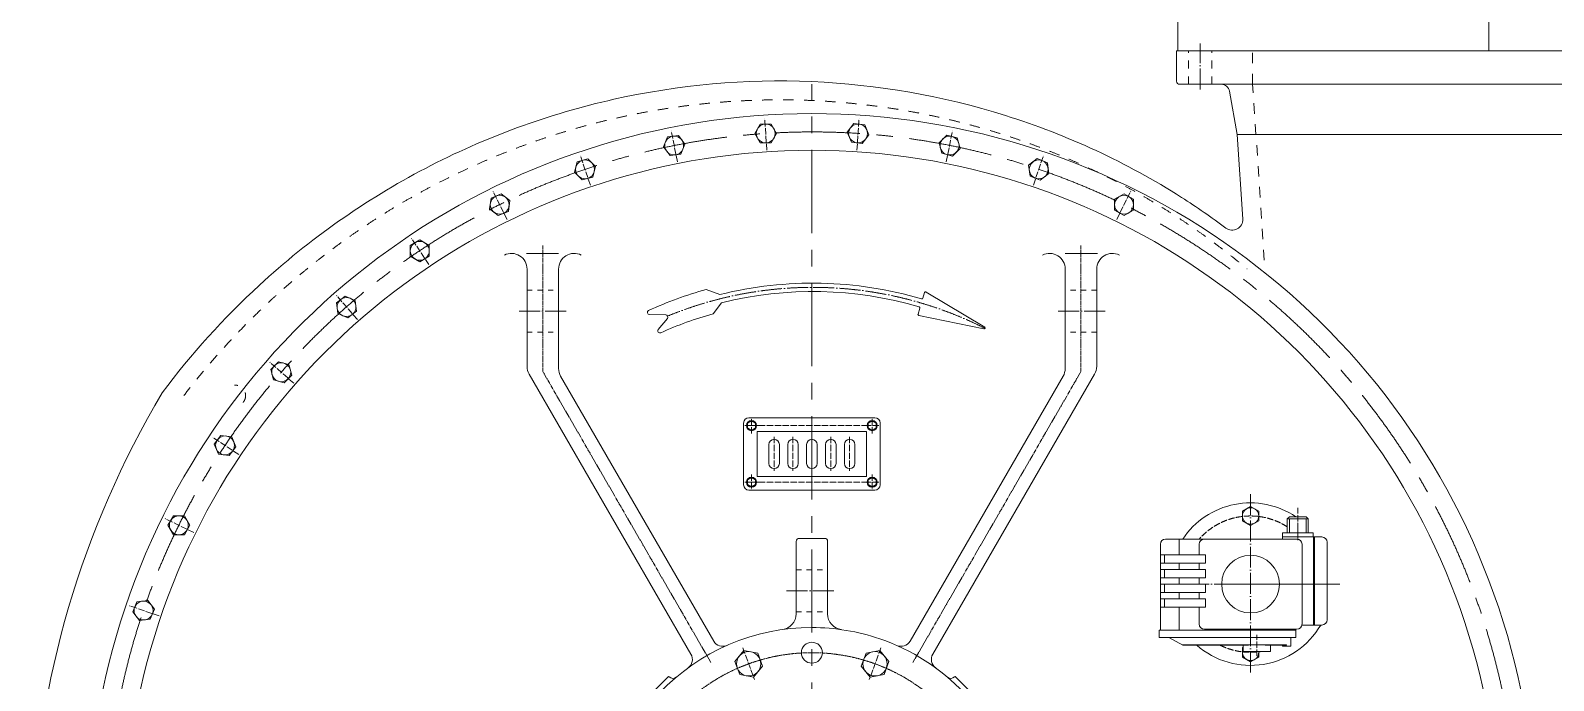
# Model space of a CAD drawing. Header units: millimetres. Extents: x 907 to 806139, y 2004 to 615514.
# Drawn here: x 155720 to 199955, y 468289 to 487184 of the extents above; entities that cross this region are included whole.
import ezdxf

# ---------------------------------------------------------------- set-up
doc = ezdxf.new("R2010")
doc.units = ezdxf.units.MM
doc.header["$LTSCALE"] = 25.4
for name, pattern in [('ACAD_ISO04W100', [30, 24, -3, 0, -3]), ('CENTER', [50.8, 31.75, -6.35, 6.35, -6.35]), ('CHAIN', [0.7087, 0.4724, -0.0591, 0.1181, -0.0591]), ('EB_DASH', [6, 3, -3]), ('EB_DASHDOT', [39, 30, -3, 3, -3])]:
    doc.linetypes.add(name, pattern=pattern)
doc.layers.add('CAXA1', color=5, linetype='CENTER', lineweight=5)

msp = doc.modelspace()

# ---------------------------------------------------------------- linework, layer by layer
at = {"color": 7, "lineweight": 5}
for p, q in [((189041.76, 486594.92), (189041.76, 487566.5)), ((189006.63, 486594.92), (207142.23, 486594.92)), ((189006.63, 485711), (189006.63, 486594.92)), ((189041.76, 486594.92), (207107.1, 486594.92)), ((189098.07, 485619.56), (207050.79, 485619.56)), ((190764.58, 484156.52), (190542.14, 485418.06)), ((176915.83, 484463.15), (176757.45, 484188.83)), ((176915.83, 484463.15), (177232.59, 484463.15)), ((177390.97, 484188.83), (177232.59, 484463.15)), ((179634.24, 484481.48), (179441.41, 484230.18)), ((179634.24, 484481.48), (179948.28, 484440.13)), ((180069.5, 484147.49), (179948.28, 484440.13)), ((174223.08, 484090.16), (174101.86, 483797.51)), ((174223.08, 484090.16), (174537.13, 484131.5)), ((174729.96, 483880.2), (174537.13, 484131.5)), ((176757.45, 484188.83), (176915.83, 483914.51)), ((177232.59, 483914.51), (177390.97, 484188.83)), ((179441.41, 484230.18), (179562.62, 483937.53)), ((179562.62, 483937.53), (179876.67, 483896.18)), ((179876.67, 483896.18), (180069.5, 484147.49)), ((182331.77, 484144.82), (182107.79, 483920.84)), ((182331.77, 484144.82), (182637.74, 484062.84)), ((182719.72, 483756.88), (182637.74, 484062.84)), ((190926.89, 481703.08), (190764.58, 484156.52)), ((190764.58, 484156.52), (205375.56, 484156.52)), ((174101.86, 483797.51), (174294.69, 483546.21)), ((174294.69, 483546.21), (174608.74, 483587.56)), ((174608.74, 483587.56), (174729.96, 483880.2)), ((176915.83, 483914.51), (177232.59, 483914.51)), ((182107.79, 483920.84), (182189.77, 483614.88)), ((182189.77, 483614.88), (182495.74, 483532.89)), ((182495.74, 483532.89), (182719.72, 483756.88)), ((171602.05, 483368.88), (171520.07, 483062.92)), ((171520.07, 483062.92), (171744.05, 482838.94)), ((171602.05, 483368.88), (171908.01, 483450.87)), ((172131.99, 483226.89), (171908.01, 483450.87)), ((172050.01, 482920.92), (172131.99, 483226.89)), ((184962.29, 483458.95), (184710.99, 483266.12)), ((184710.99, 483266.12), (184752.33, 482952.07)), ((184962.29, 483458.95), (185254.94, 483337.73)), ((185296.28, 483023.68), (185254.94, 483337.73)), ((171744.05, 482838.94), (172050.01, 482920.92)), ((184752.33, 482952.07), (185044.98, 482830.85)), ((185044.98, 482830.85), (185296.28, 483023.68)), ((169097.59, 482311.67), (169056.24, 481997.62)), ((169097.59, 482311.67), (169390.23, 482432.88)), ((169641.53, 482240.05), (169390.23, 482432.88)), ((169600.19, 481926.01), (169641.53, 482240.05)), ((187480.78, 482435.59), (187206.46, 482277.21)), ((187206.46, 482277.21), (187206.46, 481960.46)), ((187480.78, 482435.59), (187755.1, 482277.21)), ((187755.1, 481960.46), (187755.1, 482277.21)), ((169056.24, 481997.62), (169307.54, 481804.79)), ((169307.54, 481804.79), (169600.19, 481926.01)), ((187206.46, 481960.46), (187480.78, 481802.08)), ((187480.78, 481802.08), (187755.1, 481960.46)), ((166752.55, 480936.59), (167026.87, 481094.97)), ((166752.55, 480936.59), (166752.55, 480619.84)), ((167301.19, 480936.59), (167026.87, 481094.97)), ((167301.19, 480619.84), (167301.19, 480936.59)), ((166752.55, 480619.84), (167026.87, 480461.46)), ((167026.87, 480461.46), (167301.19, 480619.84)), ((170122.77, 480703.66), (171057.98, 480703.66)), ((186706.9, 480703.66), (185771.69, 480703.66)), ((170143.18, 477422.47), (170143.18, 480246.46)), ((171057.58, 477362.68), (171057.58, 480246.46)), ((185772.09, 477362.68), (185772.09, 480246.46)), ((186686.49, 477422.47), (186686.49, 480246.46)), ((175347.58, 479656.9), (175741.82, 479507.79)), ((181688.83, 479563.89), (181639.93, 479404.61)), ((183435.5, 478562.94), (181733.62, 479581.11)), ((164607.05, 479267.2), (164858.35, 479460.03)), ((164607.05, 479267.2), (164648.39, 478953.15)), ((165150.99, 479338.81), (164858.35, 479460.03)), ((165192.34, 479024.76), (165150.99, 479338.81)), ((175546.15, 478950.29), (175794.79, 479269.69)), ((181550.47, 479113.21), (181498.04, 478942.44)), ((164648.39, 478953.15), (164941.04, 478831.93)), ((164941.04, 478831.93), (165192.34, 479024.76)), ((173698.05, 478926.12), (174171.54, 478913.85)), ((173953.65, 478490.21), (174217.26, 478814.46)), ((183408.11, 478508.48), (181520.93, 478903.66)), ((162697.81, 477332.04), (162921.79, 477556.02)), ((162697.81, 477332.04), (162779.79, 477026.08)), ((163227.75, 477474.04), (162921.79, 477556.02)), ((163309.73, 477168.07), (163227.75, 477474.04)), ((162779.79, 477026.08), (163085.75, 476944.09)), ((163085.75, 476944.09), (163309.73, 477168.07)), ((174902.95, 469055.8), (170204.43, 477193.87)), ((175562.87, 469436.79), (171118.83, 477134.08)), ((181266.8, 469436.79), (185710.83, 477134.08)), ((181926.72, 469055.8), (186625.23, 477193.87)), ((176433.63, 473976.33), (176433.63, 475774.65)), ((176433.63, 473976.33), (176433.63, 475774.65)), ((176586.03, 475927.05), (180243.63, 475927.05)), ((176586.03, 475927.05), (180243.63, 475927.05)), ((176829.87, 474220.17), (176829.87, 475530.81)), ((176829.87, 475530.81), (179999.79, 475530.81)), ((179999.79, 474220.17), (179999.79, 475530.81)), ((180396.03, 473976.33), (180396.03, 475774.65)), ((180396.03, 473976.33), (180396.03, 475774.65)), ((161057.49, 475164.23), (161250.32, 475415.53)), ((161057.49, 475164.23), (161178.71, 474871.58)), ((161564.36, 475374.19), (161250.32, 475415.53)), ((161492.75, 474830.24), (161685.58, 475081.54)), ((161685.58, 475081.54), (161564.36, 475374.19)), ((177165.15, 474601.17), (177165.15, 475149.81)), ((177469.95, 474601.17), (177469.95, 475149.81)), ((177713.79, 474601.17), (177713.79, 475149.81)), ((178018.59, 474601.17), (178018.59, 475149.81)), ((178262.43, 474601.17), (178262.43, 475149.81)), ((178567.23, 474601.17), (178567.23, 475149.81)), ((178811.07, 474601.17), (178811.07, 475149.81)), ((179115.87, 474601.17), (179115.87, 475149.81)), ((179359.71, 474601.17), (179359.71, 475149.81)), ((179664.51, 474601.17), (179664.51, 475149.81)), ((161178.71, 474871.58), (161492.75, 474830.24)), ((176829.87, 474220.17), (179999.79, 474220.17)), ((176586.03, 473823.93), (180243.63, 473823.93)), ((176586.03, 473823.93), (180243.63, 473823.93)), ((159714.16, 472800.86), (159872.54, 473075.18)), ((160189.29, 473075.18), (159872.54, 473075.18)), ((160347.67, 472800.86), (160189.29, 473075.18)), ((192223.2, 472990.4), (192284.16, 473051.36)), ((192223.2, 472584.79), (192223.2, 472990.4)), ((192832.8, 472990.4), (192223.2, 472990.4)), ((192771.84, 473051.36), (192284.16, 473051.36)), ((192832.8, 472990.4), (192771.84, 473051.36)), ((192832.8, 472584.79), (192832.8, 472990.4)), ((159714.16, 472800.86), (159872.54, 472526.54)), ((159872.54, 472526.54), (160189.29, 472526.54)), ((160189.29, 472526.54), (160347.67, 472800.86)), ((192086.04, 472401.91), (192086.04, 472584.79)), ((192969.96, 472584.79), (192086.04, 472584.79)), ((193229.04, 472462.87), (192086.04, 472462.87)), ((192969.96, 472462.87), (192969.96, 472584.79)), ((192985.2, 469902.55), (192985.2, 472462.87)), ((193015.68, 469902.55), (193015.68, 472462.87)), ((177957.63, 472330.28), (177957.63, 470224.01)), ((178414.83, 472421.72), (178049.07, 472421.72)), ((178414.83, 472421.72), (178780.59, 472421.72)), ((178872.03, 472330.28), (178872.03, 470224.01)), ((188535.12, 469750.15), (188535.12, 472249.51)), ((188687.52, 472401.91), (189843.37, 472401.91)), ((188687.52, 472401.91), (192497.52, 472401.91)), ((189083.76, 471944.71), (189083.76, 472401.91)), ((189662.88, 471944.71), (189662.88, 472249.51)), ((192649.92, 469933.03), (192649.92, 472249.51)), ((193015.68, 472320.36), (193015.68, 472398.08)), ((193381.44, 470054.95), (193381.44, 472310.47)), ((189845.76, 471944.71), (188535.12, 471944.71)), ((189845.76, 471700.87), (188535.12, 471700.87)), ((188657.04, 471700.87), (188657.04, 471944.71)), ((189083.76, 471517.99), (189083.76, 471700.87)), ((189662.88, 471517.99), (189662.88, 471700.87)), ((189845.76, 471700.87), (189845.76, 471944.71)), ((189845.76, 471517.99), (188535.12, 471517.99)), ((189845.76, 471274.15), (188535.12, 471274.15)), ((188657.04, 471274.15), (188657.04, 471517.99)), ((189083.76, 471091.27), (189083.76, 471274.15)), ((189662.88, 471091.27), (189662.88, 471274.15)), ((189845.76, 471274.15), (189845.76, 471517.99)), ((189845.76, 471274.15), (189845.76, 471346.94)), ((189845.76, 471091.27), (188535.12, 471091.27)), ((189845.76, 470847.43), (188535.12, 470847.43)), ((189845.76, 470664.55), (188535.12, 470664.55)), ((188657.04, 470847.43), (188657.04, 471091.27)), ((188657.04, 470420.71), (188657.04, 470664.55)), ((189083.76, 470664.55), (189083.76, 470847.43)), ((189662.88, 470664.55), (189662.88, 470847.43)), ((189845.76, 470847.43), (189845.76, 471091.27)), ((189845.76, 470896.65), (189845.76, 471091.27)), ((189845.76, 470420.71), (189845.76, 470664.55)), ((158690.8, 470282.37), (158812.02, 470575.02)), ((158690.8, 470282.37), (158883.63, 470031.07)), ((159126.07, 470616.37), (158812.02, 470575.02)), ((159318.9, 470365.06), (159126.07, 470616.37)), ((159197.68, 470072.42), (159318.9, 470365.06)), ((189845.76, 470420.71), (188535.12, 470420.71)), ((189083.76, 469750.15), (189083.76, 470420.71)), ((189662.88, 469933.03), (189662.88, 470420.71)), ((158883.63, 470031.07), (159197.68, 470072.42)), ((192497.52, 469780.63), (189815.28, 469780.63)), ((192421.32, 469750.15), (192421.32, 469780.63)), ((193229.04, 469902.55), (192646.84, 469902.55)), ((193015.68, 470075.54), (193015.68, 469997.81)), ((192467.04, 469750.15), (188504.64, 469750.15)), ((188504.64, 469536.79), (188504.64, 469750.15)), ((192467.04, 469536.79), (188504.64, 469536.79)), ((188778.96, 469536.79), (189188.8, 469316.1)), ((192292.54, 469750.15), (192214.82, 469750.15)), ((192329.88, 469292.95), (192329.88, 469536.79)), ((192467.04, 469536.79), (192467.04, 469750.15)), ((192198.66, 469323.43), (189175.2, 469323.43)), ((191086.42, 469314.28), (189196.03, 469314.28)), ((190943.04, 469131.4), (190943.04, 469314.28)), ((191735.52, 469131.4), (190943.04, 469131.4)), ((191095.56, 469323.43), (191086.42, 469314.28)), ((191583, 469323.43), (191592.14, 469314.28)), ((192198.66, 469314.28), (191592.14, 469314.28)), ((191735.52, 469131.4), (191735.52, 469314.28)), ((192086.04, 469292.95), (192086.04, 469314.28)), ((192329.88, 469292.95), (192086.04, 469292.95)), ((192198.66, 469314.28), (192198.66, 469323.43)), ((174255.18, 468411.84), (173737.92, 467894.57)), ((174270.4, 468396.62), (174255.18, 468411.84)), ((182559.27, 468396.62), (182574.49, 468411.84)), ((182574.49, 468411.84), (183091.75, 467894.57))]:
    msp.add_line(p, q, dxfattribs=at)
at = {"color": 7, "linetype": 'EB_DASH', "lineweight": 5, "ltscale": 3}
for p, q in [((189357.15, 485619.56), (189357.15, 486594.92)), ((190027.71, 485619.56), (190027.71, 486594.92))]:
    msp.add_line(p, q, dxfattribs=at)
at = {"color": 7, "linetype": 'ACAD_ISO04W100', "lineweight": 5}
for p, q in [((189692.43, 485467.73), (189692.43, 486800.86)), ((169909.32, 479027.26), (171302.61, 479027.26)), ((186935.19, 479027.26), (185534.93, 479027.26)), ((191156.4, 473704.53), (191156.4, 468506.02)), ((177678.15, 470897.72), (179112.04, 470897.72)), ((188577.28, 471091.27), (193746.41, 471091.27)), ((193604.27, 471091.27), (190139.17, 471091.27))]:
    msp.add_line(p, q, dxfattribs=at)
at = {"color": 7, "linetype": 'EB_DASH', "lineweight": 5, "ltscale": 4}
for p, q in [((191216.43, 485619.56), (191216.43, 486594.92)), ((191554.74, 480505.77), (191216.43, 485619.56))]:
    msp.add_line(p, q, dxfattribs=at)
at = {"color": 7, "linetype": 'ACAD_ISO04W100', "lineweight": 5, "ltscale": 0.3}
for p, q in [((177105.75, 483707.72), (177045.43, 484628.03)), ((179723.92, 483707.72), (179784.24, 484628.03)), ((174509.97, 483365.98), (174330.04, 484270.55)), ((182319.69, 483365.98), (182499.62, 484270.55)), ((171981.01, 482688.34), (171684.55, 483561.69)), ((184848.65, 482688.34), (185145.11, 483561.69)), ((169562.14, 481686.41), (169154.22, 482513.59)), ((187267.53, 481686.41), (187675.45, 482513.59)), ((167294.73, 480377.33), (166782.33, 481144.18)), ((165217.59, 478783.48), (164609.49, 479476.9)), ((163366.27, 476932.16), (162672.85, 477540.26)), ((176877.07, 475698.45), (176456.12, 475698.45)), ((176877.07, 475698.45), (176456.12, 475698.45)), ((180034.5, 475698.45), (176532.41, 475698.45)), ((180034.5, 475698.45), (176532.41, 475698.45)), ((176662.23, 475470.63), (176662.23, 475907.65)), ((179952.59, 475698.45), (180373.54, 475698.45)), ((179952.59, 475698.45), (180373.54, 475698.45)), ((180167.43, 475470.63), (180167.43, 475907.65)), ((161772.42, 474855.02), (161005.57, 475367.42)), ((177317.55, 475369.44), (177317.55, 474381.26)), ((177866.19, 475369.44), (177866.19, 474381.26)), ((178963.47, 475369.44), (178963.47, 474381.26)), ((179512.11, 475369.44), (179512.11, 474381.26)), ((176662.23, 474280.34), (176662.23, 473843.33)), ((180167.43, 474280.34), (180167.43, 473843.33)), ((176877.07, 474052.53), (176456.12, 474052.53)), ((176877.07, 474052.53), (176456.12, 474052.53)), ((180034.5, 474052.53), (176532.41, 474052.53)), ((180034.5, 474052.53), (176532.41, 474052.53)), ((179952.59, 474052.53), (180373.54, 474052.53)), ((179952.59, 474052.53), (180373.54, 474052.53)), ((160463.34, 472587.62), (159636.16, 472995.53)), ((192528, 472687.01), (192528, 473309.16)), ((159461.41, 470168.74), (158588.06, 470465.2)), ((191339.28, 469011.63), (191339.28, 469619.5)), ((176409.66, 469244.1), (176746.96, 468317.36)), ((180420.01, 469244.1), (180082.7, 468317.36))]:
    msp.add_line(p, q, dxfattribs=at)
at = {"color": 7, "linetype": 'CHAIN', "lineweight": 5, "ltscale": 10}
for p, q in [((170600.38, 480935.44), (170600.38, 477270.07)), ((186229.29, 480935.44), (186229.29, 477270.07)), ((175482.57, 468813.86), (170600.38, 477270.07)), ((181347.09, 468813.86), (186229.29, 477270.07))]:
    msp.add_line(p, q, dxfattribs=at)
at = {"color": 7, "linetype": 'EB_DASH', "lineweight": 5, "ltscale": 2}
for p, q in [((170143.18, 479636.86), (171057.58, 479636.86)), ((186686.49, 479636.86), (185772.09, 479636.86)), ((170143.18, 478417.66), (171057.58, 478417.66)), ((186686.49, 478417.66), (185772.09, 478417.66)), ((177957.63, 471507.32), (178872.03, 471507.32)), ((177957.63, 470288.12), (178872.03, 470288.12))]:
    msp.add_line(p, q, dxfattribs=at)
at = {"color": 7, "linetype": 'Continuous', "lineweight": 5}
for p, q in [((192284.16, 472584.79), (192284.16, 472990.4)), ((192771.84, 472584.79), (192771.84, 472990.4))]:
    msp.add_line(p, q, dxfattribs=at)
at = {"color": 7, "linetype": 'EB_DASHDOT', "lineweight": 5}
msp.add_line((192528, 472371.43), (192528, 472676.23), dxfattribs=at)
at = {"color": 7, "lineweight": 5}
for points in [[(176662.23, 475835.61), (176781.02, 475767.03), (176781.02, 475629.87), (176662.23, 475561.29), (176543.45, 475629.87), (176543.45, 475767.03)], [(180167.43, 475835.61), (180048.65, 475767.03), (180048.65, 475629.87), (180167.43, 475561.29), (180286.22, 475629.87), (180286.22, 475767.03)], [(176662.23, 473915.37), (176781.02, 473983.95), (176781.02, 474121.11), (176662.23, 474189.69), (176543.45, 474121.11), (176543.45, 473983.95)], [(180167.43, 473915.37), (180048.65, 473983.95), (180048.65, 474121.11), (180167.43, 474189.69), (180286.22, 474121.11), (180286.22, 473983.95)], [(191156.4, 472798.15), (191393.97, 472935.31), (191393.97, 473209.63), (191156.4, 473346.79), (190918.83, 473209.63), (190918.83, 472935.31)], [(176177.78, 468846.46), (176317.81, 468462.78), (176720.09, 468392.2), (176982.36, 468705.3), (176842.34, 469088.98), (176440.05, 469159.56)], [(180651.88, 468846.46), (180511.86, 468462.78), (180109.57, 468392.2), (179847.31, 468705.3), (179987.33, 469088.98), (180389.61, 469159.56)]]:
    msp.add_lwpolyline(points, close=True, dxfattribs=at)
msp.add_lwpolyline([(191393.97, 469131.4), (191393.97, 468972.91), (191156.4, 468835.75), (190918.83, 468972.91), (190918.83, 469247.23), (190943.04, 469261.2)], dxfattribs=at)
for centre, radius in [((177074.21, 484188.83), 274.32), ((179755.45, 484188.83), 274.32), ((174415.91, 483838.86), 274.32), ((182413.76, 483838.86), 274.32), ((171826.03, 483144.9), 274.32), ((185003.63, 483144.9), 274.32), ((169348.89, 482118.84), 274.32), ((187480.78, 482118.84), 274.32), ((167026.87, 480778.22), 274.32), ((164899.69, 479145.98), 274.32), ((163003.77, 477250.06), 274.32), ((176662.23, 475698.45), 146.87), ((180167.43, 475698.45), 146.87), ((161371.53, 475122.89), 274.32), ((176662.23, 474052.53), 146.87), ((180167.43, 474052.53), 146.87), ((160030.91, 472800.86), 274.32), ((191156.4, 473072.47), 237.57), ((191156.4, 471091.27), 838.2), ((159004.85, 470323.72), 274.32), ((178414.83, 469099.4), 304.8), ((176580.07, 468775.88), 353.71), ((180249.59, 468775.88), 353.71)]:
    msp.add_circle(centre, radius, dxfattribs=at)
for centre, radius, start, end in [((189098.07, 485711), 91.44, 180, 270), ((190302, 485375.72), 243.84, 10, 90), ((178414.83, 463734.92), 21031.2, 306.961482, 233.038518), ((178414.83, 463734.92), 19964.4, 308.706214, 231.293786), ((190622.76, 481682.96), 304.8, 233.1998, 3.784944), ((169685.98, 480246.46), 457.2, 0, 116.302505), ((171514.78, 480246.46), 457.2, 63.697495, 180), ((185314.89, 480246.46), 457.2, 0, 116.302505), ((187143.69, 480246.46), 457.2, 63.697495, 180), ((178444.27, 468637.32), 11446.43, 105.696275, 114.628196), ((178444.27, 468637.32), 11201.36, 73.624946, 103.960979), ((178444.27, 468637.32), 10957.52, 73.64425, 103.992577), ((181717.97, 479554.95), 30.48, 59.109577, 162.932936), ((181521.33, 479122.16), 30.48, 342.932936, 73.64425), ((181610.79, 479413.56), 30.48, 253.624946, 342.932936), ((173699.63, 478987.06), 60.96, 114.628196, 268.515654), ((178444.27, 468637.32), 10712.45, 105.696275, 114.357811), ((174169.96, 478852.92), 60.96, 320.890085, 88.515654), ((181527.18, 478933.49), 30.48, 162.932936, 258.172906), ((174000.96, 478451.76), 60.96, 140.890085, 294.357811), ((183421.8, 478535.71), 30.48, 243.30389, 63.30389), ((170600.38, 477422.47), 457.2, 180, 210), ((171514.78, 477362.68), 457.2, 180, 210), ((185314.89, 477362.68), 457.2, 330, 0), ((186229.29, 477422.47), 457.2, 330, 0), ((183025.7, 462709.44), 27305.46, 149.295313, 206.135598), ((176586.03, 475774.65), 152.4, 90, 180), ((176586.03, 475774.65), 152.4, 90, 180), ((180243.63, 475774.65), 152.4, 0, 90), ((180243.63, 475774.65), 152.4, 0, 90), ((177317.55, 475149.81), 152.4, 0, 180), ((177866.19, 475149.81), 152.4, 0, 180), ((178414.83, 475149.81), 152.4, 90, 180), ((178414.83, 475149.81), 152.4, 0, 90), ((178963.47, 475149.81), 152.4, 0, 180), ((179512.11, 475149.81), 152.4, 0, 180), ((177317.55, 474601.17), 152.4, 180, 0), ((177866.19, 474601.17), 152.4, 180, 0), ((178414.83, 474601.17), 152.4, 180, 270), ((178414.83, 474601.17), 152.4, 270, 0), ((178963.47, 474601.17), 152.4, 180, 0), ((179512.11, 474601.17), 152.4, 180, 0), ((176586.03, 473976.33), 152.4, 180, 270), ((176586.03, 473976.33), 152.4, 180, 270), ((180243.63, 473976.33), 152.4, 270, 0), ((180243.63, 473976.33), 152.4, 270, 0), ((191150.96, 471091.27), 2362.2, 56.075471, 146.300394), ((193229.04, 472310.47), 152.4, 0, 90), ((178049.07, 472330.28), 91.44, 90, 180), ((178780.59, 472330.28), 91.44, 0, 90), ((188687.52, 472249.51), 152.4, 90, 180), ((189815.28, 472249.51), 152.4, 90, 180), ((192497.52, 472249.51), 152.4, 0, 90), ((177500.43, 470224.01), 457.2, 278.020933, 0), ((179329.23, 470224.01), 457.2, 180, 261.979067), ((178414.83, 463734.92), 6096, 90, 136.528001), ((178414.83, 463734.92), 6096, 71.151175, 90), ((191150.96, 471091.27), 2362.2, 228.786359, 329.786352), ((189815.28, 469933.03), 152.4, 180, 270), ((192497.52, 469933.03), 152.4, 270, 0), ((193229.04, 470054.95), 152.4, 270, 0), ((175826.83, 469589.19), 304.8, 210, 293.848825), ((178414.83, 463734.92), 6096, 43.471999, 71.151175), ((181002.84, 469589.19), 304.8, 246.151175, 330), ((174638.98, 468903.4), 304.8, 306.150104, 30), ((182190.68, 468903.4), 304.8, 150, 233.849896), ((191156.4, 469110.07), 237.57, 153.909488, 5.152679), ((174378.16, 468504.38), 152.4, 225, 310.24318), ((182451.51, 468504.38), 152.4, 229.75682, 315)]:
    msp.add_arc(centre, radius, start, end, dxfattribs=at)
at = {"color": 7, "linetype": 'ACAD_ISO04W100', "lineweight": 5}
msp.add_arc((178444.27, 468637.32), 11079.44, 63.146267, 112.391008, dxfattribs=at)
at = {"color": 7, "linetype": 'EB_DASH', "lineweight": 5, "ltscale": 4}
msp.add_arc((161664.1, 476570.69), 304.8, 319.955715, 93.784944, dxfattribs=at)
at = {"color": 7, "linetype": 'ACAD_ISO04W100', "lineweight": 5, "ltscale": 0.3}
for start, end in [(57.234, 138.58269), (243.756521, 278.416286)]:
    msp.add_arc((191150.96, 471091.27), 1981.2, start, end, dxfattribs=at)
at = {"color": 7, "linetype": 'CHAIN', "lineweight": 5, "ltscale": 10}
msp.add_arc((178414.83, 463734.92), 5364.48, 43.471999, 136.528001, dxfattribs=at)
at = {"color": 7, "linetype": 'Continuous', "lineweight": 5}
msp.add_arc((189196.03, 469329.52), 15.24, 241.699244, 270, dxfattribs=at)
at = {"color": 7, "lineweight": 5}
msp.add_open_spline([(159548.18, 476651.97), (160389.18, 477778.82), (162659.89, 480299.32), (167051.59, 483395.07), (172591.12, 485427.82), (178404.25, 485949.78), (184089.72, 484955.66), (188039.28, 483125.67), (190021.64, 481752), (190440.17, 481438.89)], degree=3, knots=[2975.55533106, 2975.55533106, 2975.55533106, 2975.55533106, 3113.95301727, 3307.97828655, 3499.91094382, 3689.75102832, 3877.49858062, 4063.15364268, 4114.56473824, 4114.56473824, 4114.56473824, 4114.56473824], dxfattribs=at)
at = {"color": 7, "linetype": 'EB_DASH', "lineweight": 5, "ltscale": 4}
msp.add_open_spline([(160173.41, 476569.65), (160951.34, 477582.49), (163119.59, 479953.56), (167329.05, 482914.5), (172734.74, 484891.82), (178404.25, 485394.86), (183946.11, 484419.69), (188153.01, 482464.85), (190364.04, 480832.59), (191054.5, 480252.31)], degree=3, knots=[2918.7209514, 2918.7209514, 2918.7209514, 2918.7209514, 3044.4198715, 3233.73710953, 3420.96182251, 3606.09405274, 3789.13384396, 3970.08124142, 4058.8158557, 4058.8158557, 4058.8158557, 4058.8158557], dxfattribs=at)
at = {"color": 7, "linetype": 'Continuous', "lineweight": 5}
msp.add_point((191156.4, 471091.27), dxfattribs=at)
msp.add_point((191156.4, 471091.27), dxfattribs=at)
at = {"layer": 'CAXA1', "linetype": 'CENTER', "lineweight": 5, "ltscale": 3}
for p, q in [((198074.43, 486594.92), (198074.43, 575670.16)), ((178414.83, 438714.52), (178414.83, 485618.71))]:
    msp.add_line(p, q, dxfattribs=at)
msp.add_arc((178414.83, 463734.92), 20497.8, 327.101861, 232.192735, dxfattribs=at)

doc.saveas('drawing.dxf')
